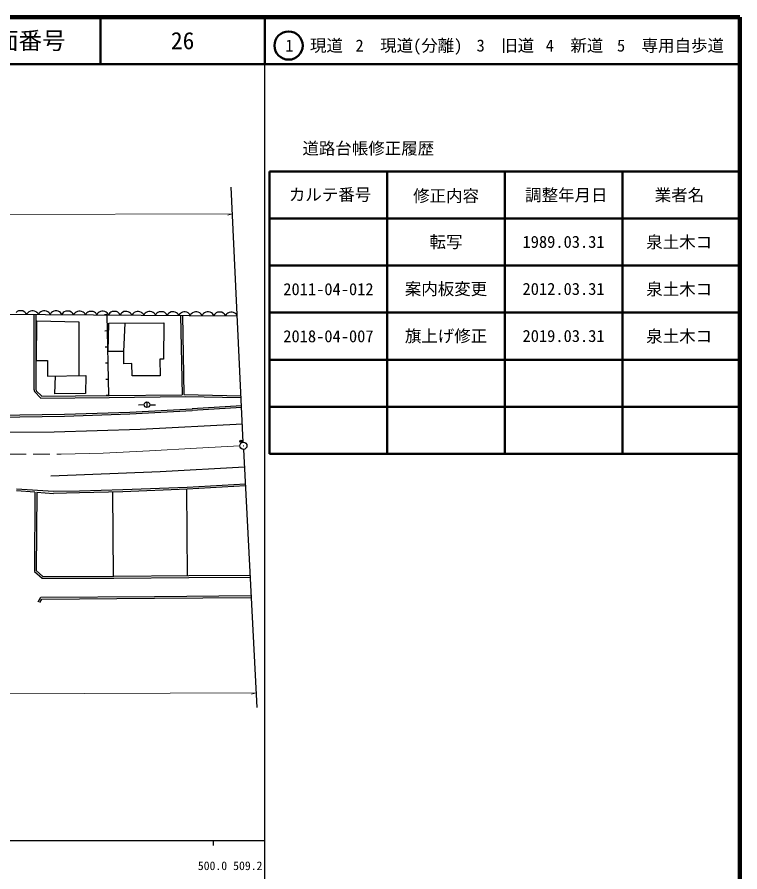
# Model space of a CAD drawing. Units: millimetres, scale not verified. Extents: x 40000 to 680000, y 20000 to 380000.
# Drawn here: x 526292 to 680000, y 198357 to 380000 of the extents above; entities that cross this region are included whole.
import ezdxf
from ezdxf.enums import TextEntityAlignment as Align

# ---------------------------------------------------------------- set-up
doc = ezdxf.new("R2010")
doc.units = ezdxf.units.MM
doc.header["$LTSCALE"] = 1000
doc.header["$PDMODE"] = 32
doc.header["$PDSIZE"] = 500
doc.linetypes.add('CHAIN', pattern=[18.5, 12, -1.5, 3.5, -1.5])
for name, color, linetype, lineweight in [('M-BGD', 7, 'Continuous', 25), ('M-BMK', 2, 'CHAIN', 13), ('M-BMK-OTRS', 5, 'Continuous', 25), ('M-BMK-SRVR', 3, 'Continuous', 25), ('M-STR-HTXT', 7, 'Continuous', 13), ('M-STR-STRC', 7, 'Continuous', 25), ('M-TTL', 2, 'Continuous', 140), ('M-TTL-BAND', 7, 'Continuous', 25), ('M-TTL-FRAM', 2, 'Continuous', 50), ('M-TTL-LINE', 7, 'Continuous', 50)]:
    doc.layers.add(name, color=color, linetype=linetype, lineweight=lineweight)
doc.layers.add('M-OTRS', color=6, linetype='Continuous')
doc.layers.add('M-TTL-TXT', color=7, linetype='Continuous')
doc.styles.add('ＭＳ ゴシック', font='')
doc.styles.get('ＭＳ ゴシック').set_extended_font_data('MS Gothic')

msp = doc.modelspace()

# ---------------------------------------------------------------- linework, layer by layer
at = {"layer": 'M-BGD'}
for p, q in [((450742, 317366), (573119, 316545)), ((526324, 317409), (526123, 317260)), ((526625, 317557), (526324, 317409)), ((526925, 317605), (526625, 317557)), ((527225, 317603), (526925, 317605)), ((527525, 317551), (527225, 317603)), ((527824, 317399), (527525, 317551)), ((528023, 317248), (527824, 317399)), ((528172, 317097), (528023, 317248)), ((528320, 316846), (528172, 317097)), ((528472, 317095), (528320, 316846)), ((528623, 317244), (528472, 317095)), ((528824, 317392), (528623, 317244)), ((529125, 317540), (528824, 317392)), ((529425, 317588), (529125, 317540)), ((529725, 317586), (529425, 317588)), ((530025, 317534), (529725, 317586)), ((529866, 316835), (529886, 300904)), ((530324, 317382), (530025, 317534)), ((530266, 316833), (530286, 300953)), ((530523, 317231), (530324, 317382)), ((530672, 317080), (530523, 317231)), ((530820, 316829), (530672, 317080)), ((530972, 317078), (530820, 316829)), ((531123, 317227), (530972, 317078)), ((531324, 317376), (531123, 317227)), ((531625, 317524), (531324, 317376)), ((531925, 317572), (531625, 317524)), ((532225, 317570), (531925, 317572)), ((532525, 317518), (532225, 317570)), ((532824, 317366), (532525, 317518)), ((533023, 317214), (532824, 317366)), ((533172, 317063), (533023, 317214)), ((533320, 316812), (533172, 317063)), ((533472, 317061), (533320, 316812)), ((533623, 317210), (533472, 317061)), ((533824, 317359), (533623, 317210)), ((534125, 317507), (533824, 317359)), ((534425, 317555), (534125, 317507)), ((534725, 317553), (534425, 317555)), ((535024, 317501), (534725, 317553)), ((535323, 317349), (535024, 317501)), ((535522, 317197), (535323, 317349)), ((535671, 317046), (535522, 317197)), ((535820, 316795), (535671, 317046)), ((535971, 317044), (535820, 316795)), ((536122, 317193), (535971, 317044)), ((536323, 317342), (536122, 317193)), ((536624, 317490), (536323, 317342)), ((536925, 317538), (536624, 317490)), ((537225, 317536), (536925, 317538)), ((537524, 317484), (537225, 317536)), ((537823, 317332), (537524, 317484)), ((538022, 317181), (537823, 317332)), ((538171, 317030), (538022, 317181)), ((538320, 316779), (538171, 317030)), ((538471, 317028), (538320, 316779)), ((538622, 317177), (538471, 317028)), ((538823, 317325), (538622, 317177)), ((539124, 317473), (538823, 317325)), ((539425, 317521), (539124, 317473)), ((539725, 317519), (539425, 317521)), ((540024, 317467), (539725, 317519)), ((540323, 317315), (540024, 317467)), ((540522, 317164), (540323, 317315)), ((540671, 317013), (540522, 317164)), ((540820, 316762), (540671, 317013)), ((540965, 317001), (540820, 316762)), ((541110, 317144), (540965, 317001)), ((541303, 317287), (541110, 317144)), ((541592, 317429), (541303, 317287)), ((541880, 317475), (541592, 317429)), ((542168, 317473), (541880, 317475)), ((542456, 317423), (542168, 317473)), ((542743, 317277), (542456, 317423)), ((542934, 317132), (542743, 317277)), ((543077, 316987), (542934, 317132)), ((543220, 316746), (543077, 316987)), ((543371, 316995), (543220, 316746)), ((543522, 317144), (543371, 316995)), ((543723, 317292), (543522, 317144)), ((544024, 317440), (543723, 317292)), ((544325, 317488), (544024, 317440)), ((544625, 317486), (544325, 317488)), ((544924, 317434), (544625, 317486)), ((545373, 316731), (544873, 316721)), ((545223, 317282), (544924, 317434)), ((545422, 317131), (545223, 317282)), ((545373, 316731), (545731, 299599)), ((545571, 316980), (545422, 317131)), ((545720, 316729), (545571, 316980)), ((545871, 316978), (545720, 316729)), ((546022, 317127), (545871, 316978)), ((546223, 317276), (546022, 317127)), ((546524, 317424), (546223, 317276)), ((546825, 317472), (546524, 317424)), ((547125, 317470), (546825, 317472)), ((547424, 317418), (547125, 317470)), ((547723, 317266), (547424, 317418)), ((547922, 317114), (547723, 317266)), ((548071, 316963), (547922, 317114)), ((548219, 316712), (548071, 316963)), ((548371, 316961), (548219, 316712)), ((548522, 317110), (548371, 316961)), ((548723, 317259), (548522, 317110)), ((549024, 317407), (548723, 317259)), ((549324, 317455), (549024, 317407)), ((549624, 317453), (549324, 317455)), ((549924, 317401), (549624, 317453)), ((550223, 317249), (549924, 317401)), ((550422, 317098), (550223, 317249)), ((550571, 316947), (550422, 317098)), ((550719, 316696), (550571, 316947)), ((550871, 316945), (550719, 316696)), ((551022, 317094), (550871, 316945)), ((551223, 317242), (551022, 317094)), ((551524, 317390), (551223, 317242)), ((551824, 317438), (551524, 317390)), ((552124, 317436), (551824, 317438)), ((552424, 317384), (552124, 317436)), ((552723, 317232), (552424, 317384)), ((552922, 317081), (552723, 317232)), ((553071, 316930), (552922, 317081)), ((553219, 316679), (553071, 316930)), ((553371, 316928), (553219, 316679)), ((553522, 317077), (553371, 316928)), ((553723, 317225), (553522, 317077)), ((554024, 317373), (553723, 317225)), ((554324, 317421), (554024, 317373)), ((554624, 317419), (554324, 317421)), ((554924, 317367), (554624, 317419)), ((555223, 317215), (554924, 317367)), ((555422, 317064), (555223, 317215)), ((555571, 316913), (555422, 317064)), ((555719, 316662), (555571, 316913)), ((555871, 316911), (555719, 316662)), ((556022, 317060), (555871, 316911)), ((556223, 317209), (556022, 317060)), ((556524, 317357), (556223, 317209)), ((556824, 317405), (556524, 317357)), ((557124, 317403), (556824, 317405)), ((557424, 317351), (557124, 317403)), ((557723, 317199), (557424, 317351)), ((557922, 317047), (557723, 317199)), ((558071, 316896), (557922, 317047)), ((558219, 316645), (558071, 316896)), ((558371, 316894), (558219, 316645)), ((558522, 317043), (558371, 316894)), ((558723, 317192), (558522, 317043)), ((559024, 317340), (558723, 317192)), ((559324, 317388), (559024, 317340)), ((559624, 317386), (559324, 317388)), ((559924, 317334), (559624, 317386)), ((560223, 317182), (559924, 317334)), ((560422, 317030), (560223, 317182)), ((560571, 316879), (560422, 317030)), ((560719, 316628), (560571, 316879)), ((560865, 316868), (560719, 316628)), ((561010, 317011), (560865, 316868)), ((561203, 317153), (561010, 317011)), ((561038, 316626), (561386, 299766)), ((561492, 317295), (561203, 317153)), ((561438, 316635), (561786, 299780)), ((561780, 317341), (561492, 317295)), ((562068, 317339), (561780, 317341)), ((562356, 317290), (562068, 317339)), ((562643, 317144), (562356, 317290)), ((562834, 316998), (562643, 317144)), ((562977, 316853), (562834, 316998)), ((563119, 316612), (562977, 316853)), ((563271, 316861), (563119, 316612)), ((563422, 317010), (563271, 316861)), ((563623, 317159), (563422, 317010)), ((563924, 317307), (563623, 317159)), ((564224, 317355), (563924, 317307)), ((564524, 317353), (564224, 317355)), ((564824, 317301), (564524, 317353)), ((565123, 317149), (564824, 317301)), ((565322, 316998), (565123, 317149)), ((565471, 316847), (565322, 316998)), ((565619, 316596), (565471, 316847)), ((565771, 316845), (565619, 316596)), ((565922, 316994), (565771, 316845)), ((566123, 317142), (565922, 316994)), ((566424, 317290), (566123, 317142)), ((566724, 317338), (566424, 317290)), ((567024, 317336), (566724, 317338)), ((567324, 317284), (567024, 317336)), ((567623, 317132), (567324, 317284)), ((567822, 316981), (567623, 317132)), ((567971, 316830), (567822, 316981)), ((568119, 316579), (567971, 316830)), ((568271, 316828), (568119, 316579)), ((568422, 316977), (568271, 316828)), ((568623, 317126), (568422, 316977)), ((568924, 317273), (568623, 317126)), ((569224, 317321), (568924, 317273)), ((569524, 317319), (569224, 317321)), ((569824, 317267), (569524, 317319)), ((570123, 317115), (569824, 317267)), ((570322, 316964), (570123, 317115)), ((570471, 316813), (570322, 316964)), ((570619, 316562), (570471, 316813)), ((570771, 316811), (570619, 316562)), ((570922, 316960), (570771, 316811)), ((571123, 317109), (570922, 316960)), ((571424, 317257), (571123, 317109)), ((571724, 317305), (571424, 317257)), ((572024, 317303), (571724, 317305)), ((572324, 317251), (572024, 317303)), ((572623, 317099), (572324, 317251)), ((572822, 316947), (572623, 317099)), ((572971, 316796), (572822, 316947)), ((573119, 316545), (572971, 316796)), ((530451, 307056), (530470, 315446)), ((530470, 315446), (539427, 315241)), ((539427, 315241), (539388, 303845)), ((545688, 308961), (545819, 314949)), ((545819, 314949), (557467, 315047)), ((549026, 308961), (549254, 314978)), ((557467, 315047), (557435, 307325)), ((545445, 313305), (544945, 313294)), ((545516, 309878), (545016, 309868)), ((549026, 308961), (545688, 308961)), ((548993, 306344), (549026, 308961)), ((530451, 307056), (532755, 307056)), ((532755, 307056), (532755, 303732)), ((557435, 307325), (556682, 307292)), ((556682, 307292), (556715, 303759)), ((545588, 306452), (545088, 306442)), ((550694, 306376), (548993, 306344)), ((550792, 303759), (550694, 306376)), ((532755, 303732), (540900, 303871)), ((534315, 299945), (534435, 303761)), ((540900, 303871), (540859, 300027)), ((556715, 303759), (550792, 303759)), ((545659, 303026), (545159, 303015)), ((529886, 300904), (530009, 300413)), ((530009, 300413), (531358, 299022)), ((530286, 300953), (530371, 300614)), ((530371, 300614), (531526, 299424)), ((540859, 300027), (534315, 299945)), ((545892, 299601), (561415, 299766)), ((561786, 299780), (573950, 299554)), ((531358, 299022), (545896, 299201)), ((531526, 299424), (545892, 299601)), ((545731, 299599), (545231, 299589)), ((545896, 299201), (562115, 299374)), ((553907, 298237), (553907, 297037)), ((562115, 299374), (573942, 299154)), ((550256, 296073), (563510, 296774)), ((550274, 295674), (563533, 296374)), ((553308, 297601), (552110, 297530)), ((554506, 297619), (555706, 297582)), ((574024, 297423), (563510, 296774)), ((574043, 297023), (563533, 296374)), ((520312, 295355), (536364, 295594)), ((520318, 294955), (536374, 295195)), ((536364, 295594), (550256, 296073)), ((536374, 295195), (550274, 295674)), ((562434, 280063), (548758, 279552)), ((574843, 280773), (562434, 280063)), ((574863, 280374), (562453, 279664)), ((530077, 279036), (526168, 279299)), ((534060, 279168), (526195, 279698)), ((530077, 279036), (529961, 262213)), ((530477, 279033), (530362, 262392)), ((530477, 279033), (534051, 278768)), ((539566, 278896), (534051, 278768)), ((539556, 279296), (534060, 279168)), ((548758, 279552), (539556, 279296)), ((548771, 279152), (539566, 278896)), ((546569, 279091), (546724, 261206)), ((562453, 279664), (548771, 279152)), ((562311, 279658), (562472, 261305)), ((529961, 262213), (531623, 260743)), ((530362, 262392), (531773, 261143)), ((531623, 260743), (546896, 260807)), ((531773, 261143), (546894, 261207)), ((546894, 261207), (562824, 261307)), ((546896, 260807), (562826, 260907)), ((562824, 261307), (575833, 261379)), ((562826, 260907), (575854, 260979)), ((530762, 255778), (531338, 256737)), ((531105, 255572), (531565, 256339)), ((531338, 256737), (555499, 256902)), ((531565, 256339), (555502, 256502)), ((555499, 256902), (576053, 257072)), ((555502, 256502), (576074, 256672))]:
    msp.add_line(p, q, dxfattribs=at)
msp.add_circle((553907, 297637), 600, dxfattribs=at)
at = {"layer": 'M-BMK'}
for p, q in [((564423, 288374), (573679, 288861)), ((516235, 287082), (535672, 287132)), ((535672, 287132), (544619, 287371)), ((544619, 287371), (554444, 287851)), ((554444, 287851), (564423, 288374))]:
    msp.add_line(p, q, dxfattribs=at)
at = {"layer": 'M-BMK-OTRS'}
for p, q in [((574392, 289649), (571826, 343844)), ((574466, 288151), (577267, 233309))]:
    msp.add_line(p, q, dxfattribs=at)
at = {"layer": 'M-BMK-SRVR'}
for radius in [750, 30]:
    msp.add_circle((574428, 288900), radius, dxfattribs=at)
at = {"layer": 'M-OTRS'}
msp.add_point((573876, 289842), dxfattribs=at)
at = {"layer": 'M-STR-HTXT'}
for p, q in [((572094, 338197), (191387, 337327)), ((572094, 338197), (571094, 337915)), ((148760, 234578), (577108, 236431)), ((577108, 236431), (576109, 236146))]:
    msp.add_line(p, q, dxfattribs=at)
at = {"layer": 'M-STR-STRC'}
for p, q in [((534205, 291836), (552460, 292460)), ((552460, 292460), (574207, 293567)), ((508179, 291782), (534205, 291836)), ((533461, 282524), (556708, 283460)), ((556708, 283460), (574655, 284461))]:
    msp.add_line(p, q, dxfattribs=at)
at = {"layer": 'M-TTL'}
for p, q in [((680000, 380000), (40000, 380000)), ((680000, 20000), (680000, 380000))]:
    msp.add_line(p, q, dxfattribs=at)
at = {"layer": 'M-TTL-BAND'}
for p, q in [((579000, 20000), (579000, 370000)), ((40000, 205000), (579000, 205000)), ((568000, 205000), (568000, 204000))]:
    msp.add_line(p, q, dxfattribs=at)
at = {"layer": 'M-TTL-FRAM'}
for p, q in [((580000, 347197), (580000, 287197)), ((580000, 347197), (680000, 347197)), ((580000, 287197), (680000, 287197))]:
    msp.add_line(p, q, dxfattribs=at)
at = {"layer": 'M-TTL-LINE'}
for p, q in [((543997, 380000), (543997, 370000)), ((579000, 380000), (579000, 370000)), ((40000, 370000), (680000, 370000)), ((605000, 347197), (605000, 287197)), ((630000, 347197), (630000, 287197)), ((655000, 347197), (655000, 287197)), ((580000, 337197), (680000, 337197)), ((580000, 327197), (680000, 327197)), ((580000, 317197), (680000, 317197)), ((580000, 307197), (680000, 307197)), ((580000, 297197), (680000, 297197))]:
    msp.add_line(p, q, dxfattribs=at)
msp.add_circle((584031, 373958), 3000, dxfattribs=at)

# ---------------------------------------------------------------- texts
at = {"layer": 'M-TTL-BAND', "style": 'ＭＳ ゴシック'}
for s, p in [('500.0', (567844, 198195)), ('509.2', (575353, 198195))]:
    msp.add_text(s, height=1833, dxfattribs=at).set_placement(p, align=Align.BOTTOM_CENTER)
at = {"layer": 'M-TTL-TXT', "style": 'ＭＳ ゴシック'}
for s, height, p in [('図面番号', 3666, (526622, 375000)), ('26', 3666, (561497, 375000)), ('1\u3000現道', 2566, (589448, 373958)), ('2\u3000現道(分離)', 2566, (609619, 373958)), ('3\u3000旧道', 2566, (630121, 373958)), ('4\u3000新道', 2566, (644824, 373958)), ('5\u3000専用自歩道', 2566, (665228, 373958)), ('道路台帳修正履歴', 2566, (600968, 352113)), ('カルテ番号', 2566, (592839, 342277)), ('修正内容', 2566, (617509, 342023)), ('調整年月日', 2566, (643089, 342197)), ('業者名', 2566, (667134, 342197)), ('転写', 2566, (617500, 332245)), ('1989.03.31', 2566, (642500, 332245)), ('泉土木コ', 2566, (667077, 332189)), ('2011-04-012', 2566, (592500, 322189)), ('案内板変更', 2566, (617500, 322245)), ('2012.03.31', 2566, (642500, 322245)), ('泉土木コ', 2566, (667077, 322189)), ('2018-04-007', 2566, (592500, 312189)), ('旗上げ修正', 2566, (617500, 312245)), ('2019.03.31', 2566, (642500, 312245)), ('泉土木コ', 2566, (667077, 312189))]:
    msp.add_text(s, height=height, dxfattribs=at).set_placement(p, align=Align.MIDDLE_CENTER)

doc.saveas('drawing.dxf')
